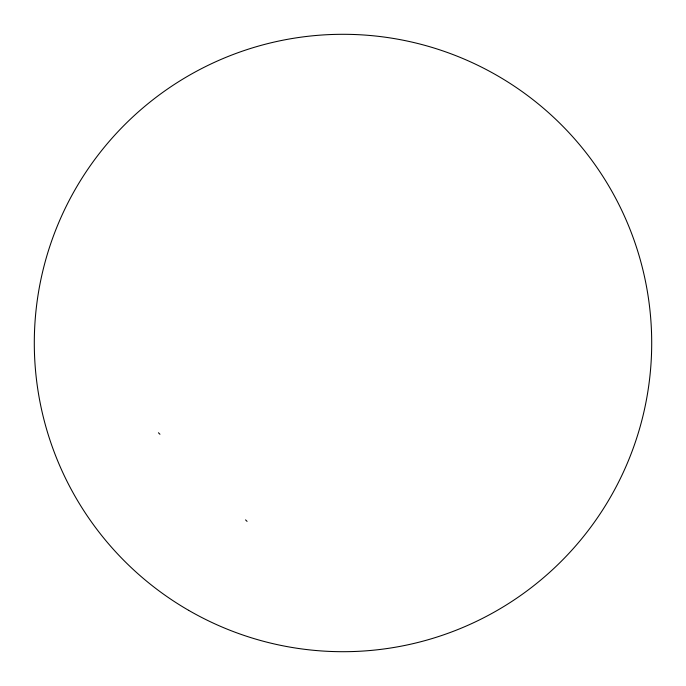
<?xml version="1.0" encoding="UTF-8"?>
<svg xmlns="http://www.w3.org/2000/svg" width="686" height="686" viewBox="0 0 686 686"><rect width="100%" height="100%" fill="white"/><g stroke="black" fill="none" stroke-linecap="round" stroke-linejoin="round"><path stroke-width="1.03" d="M158.432 432.755L159.949 434.272M245.554 519.877L247.071 521.386M188.65 610.343A308.7 308.7 0 0 0 651.7 343A308.7 308.7 0 0 0 188.65 75.657A308.7 308.7 0 0 0 188.65 610.343"/></g></svg>
